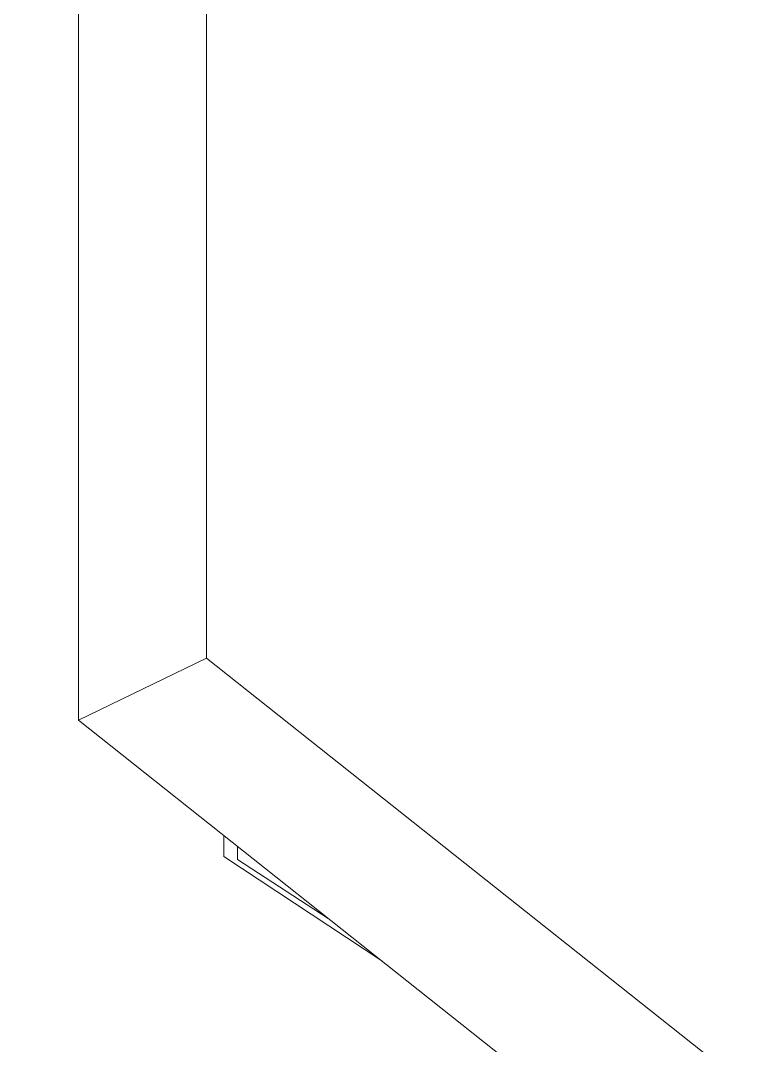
# Model space of a CAD drawing. Header units: millimetres. Extents: x 1650 to 6065, y 324 to 3836.
# Drawn here: x 3464.74 to 3477, y 2583.67 to 2600.67 of the extents above; entities that cross this region are included whole.
import ezdxf

# ---------------------------------------------------------------- set-up
doc = ezdxf.new("R2010")
doc.units = ezdxf.units.MM

# ---------------------------------------------------------------- blocks, each defined once
blk = doc.blocks.new('A$C3D6C2CD6')
at = {"color": 141, "linetype": 'Continuous', "lineweight": 15}
for p, q in [((125.13, -758.73), (194.69, -671.08)), ((215.95, -678.5), (135.41, -780)), ((175.32, -729.7), (158, -755.86)), ((158.53, -753.6), (168.29, -738.56)), ((156.34, -753.62), (158.53, -753.6)), ((158, -755.86), (154.56, -755.86)), ((-125.13, -758.73), (125.13, -758.73)), ((135.41, -780), (125.13, -758.73)), ((135.41, -780), (-135.41, -780))]:
    blk.add_line(p, q, dxfattribs=at)
for centre, radius, start, end in [((0, -695), 280, 147.5002, 274.1635), ((0, -695), 280, 274.1635, 32.5054), ((0, -695.91), 275, 160.3461, 19.6539), ((0, -695.86), 269, 161.3094, 18.6906), ((0, -696.75), 275, 180.0018, 359.9982)]:
    blk.add_arc(centre, radius, start, end, dxfattribs=at)

msp = doc.modelspace()

# ---------------------------------------------------------------- block references
at = {"xscale": 0.1000000000003638, "yscale": 0.1000000000003638, "zscale": 0.1000000000003638, "rotation": 270}
msp.add_blockref('A$C3D6C2CD6', (3543.702, 2602.609, 0), dxfattribs=at)

doc.saveas('drawing.dxf')
